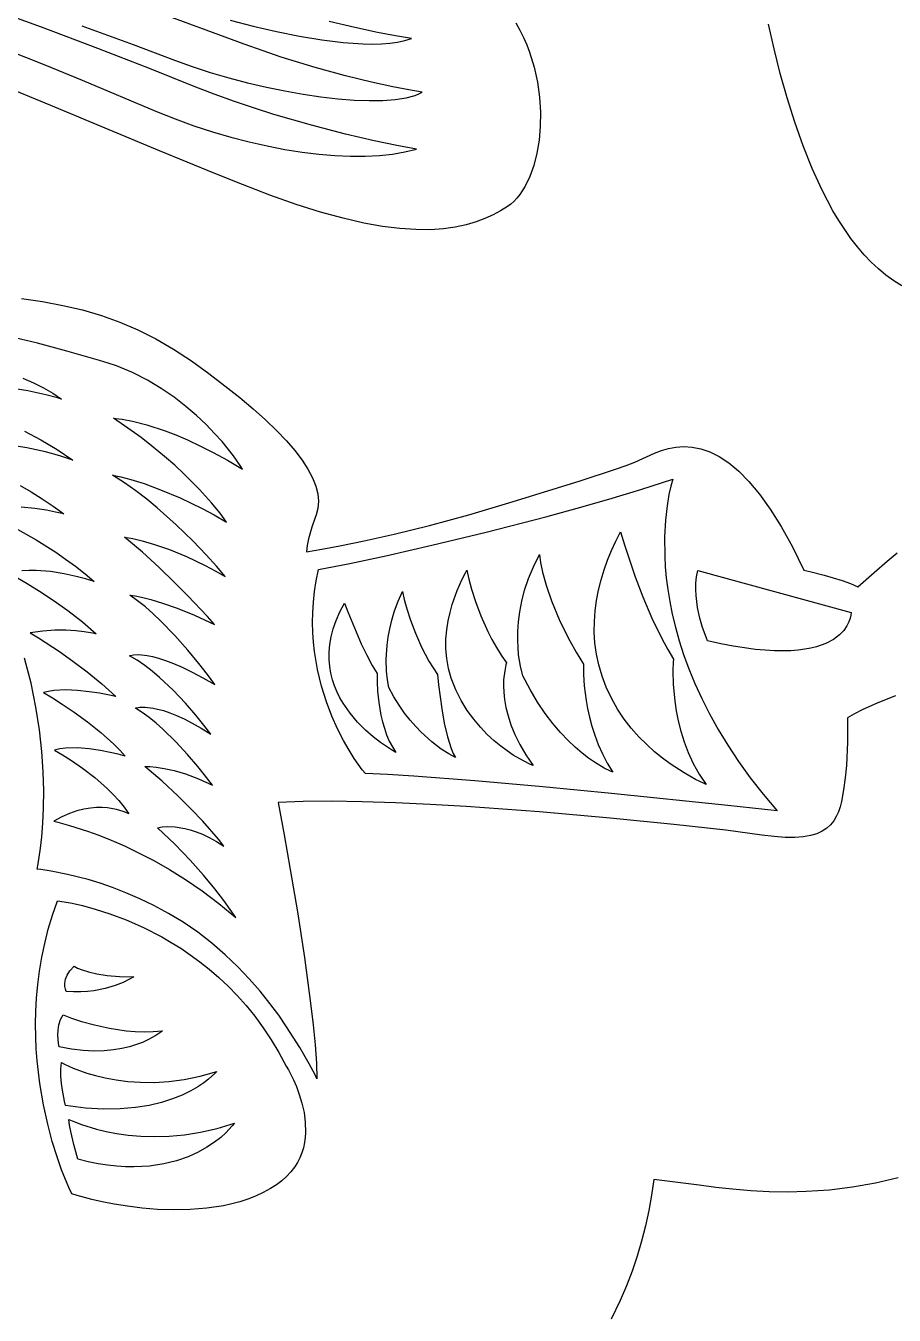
# Model space of a CAD drawing. Extents: x 0 to 500, y 0 to 300.
# Drawn here: x 127.7 to 164.3, y 186.4 to 240.6 of the extents above; entities that cross this region are included whole.
import ezdxf

# ---------------------------------------------------------------- set-up
doc = ezdxf.new("R2010")
doc.units = 0
doc.layers.add('Nível Padrão', color=18, linetype='CONTINUOUS')

msp = doc.modelspace()

# ---------------------------------------------------------------- linework, layer by layer
at = {"layer": 'Nível Padrão'}
for points in [[(126.906, 239.62), (128.531, 238.98), (130.108, 238.325), (133.226, 237.009), (134.013, 236.697), (134.8, 236.414), (135.583, 236.158), (136.36, 235.931), (137.128, 235.732), (137.884, 235.561), (138.625, 235.419), (139.349, 235.305), (140.052, 235.22), (140.732, 235.163), (141.385, 235.135), (142.01, 235.136), (142.602, 235.166), (143.159, 235.224), (143.679, 235.312), (144.158, 235.428), (143.33, 235.584), (142.387, 235.783), (141.172, 236.064), (139.746, 236.431), (138.169, 236.885), (137.343, 237.145), (136.502, 237.428), (135.654, 237.734), (134.806, 238.063), (132.933, 238.813), (130.761, 239.665), (128.385, 240.563), (125.903, 241.454)], [(130.091, 240.615), (132.251, 239.826), (133.986, 239.176), (134.727, 238.907), (135.492, 238.657), (136.272, 238.428), (137.06, 238.22), (137.849, 238.035), (138.631, 237.874), (139.398, 237.738), (140.143, 237.628), (140.859, 237.546), (141.537, 237.492), (142.17, 237.467), (142.751, 237.474), (143.272, 237.513), (143.726, 237.584), (144.104, 237.69), (144.263, 237.756), (144.4, 237.831), (143.837, 237.921), (143.169, 238.046), (142.275, 238.238), (141.179, 238.505), (139.904, 238.856), (138.476, 239.301), (137.711, 239.561), (136.917, 239.849), (133.029, 241.271)], [(148.342, 240.735), (148.509, 240.435), (148.661, 240.129), (148.796, 239.82), (148.917, 239.507), (149.114, 238.874), (149.255, 238.239), (149.342, 237.607), (149.38, 236.987), (149.37, 236.383), (149.318, 235.805), (149.224, 235.257), (149.094, 234.748), (148.929, 234.284), (148.733, 233.872), (148.509, 233.518), (148.388, 233.366), (148.261, 233.231), (148.129, 233.114), (147.991, 233.015), (147.701, 232.84), (147.386, 232.671), (147.043, 232.513), (146.666, 232.37), (146.251, 232.247), (145.795, 232.149), (145.293, 232.079), (144.741, 232.043), (144.134, 232.044), (143.468, 232.088), (142.739, 232.18), (141.942, 232.322), (141.074, 232.521), (140.13, 232.781), (139.105, 233.106), (137.996, 233.5), (136.84, 233.942), (135.678, 234.401), (133.352, 235.354), (128.782, 237.27), (126.591, 238.16)], [(136.324, 240.85), (137.294, 240.6), (138.271, 240.373), (139.237, 240.177), (140.178, 240.019), (141.078, 239.908), (141.92, 239.85), (142.315, 239.843), (142.69, 239.853), (143.042, 239.88), (143.37, 239.926), (143.672, 239.99), (143.946, 240.075), (143.277, 240.192), (142.527, 240.337), (141.576, 240.538), (140.483, 240.793)], [(164.573, 229.684), (164.233, 229.894), (163.905, 230.131), (163.588, 230.394), (163.283, 230.68), (162.989, 230.99), (162.706, 231.321), (162.433, 231.673), (162.171, 232.045), (161.919, 232.435), (161.678, 232.841), (161.445, 233.264), (161.223, 233.701), (160.805, 234.614), (160.422, 235.572), (160.072, 236.563), (159.753, 237.58), (159.463, 238.612), (159.2, 239.649), (158.962, 240.683)], [(127.545, 229.148), (128.438, 229.017), (129.293, 228.858), (130.115, 228.666), (130.911, 228.435), (131.686, 228.161), (132.447, 227.837), (133.199, 227.46), (133.947, 227.023), (134.699, 226.522), (135.428, 225.995), (136.105, 225.484), (136.728, 224.989), (137.298, 224.509), (137.815, 224.046), (138.279, 223.599), (138.689, 223.168), (139.045, 222.754), (139.348, 222.356), (139.596, 221.975), (139.79, 221.611), (139.929, 221.264), (140.014, 220.934), (140.044, 220.622), (140.019, 220.327), (139.939, 220.05), (139.882, 219.907), (139.754, 219.539), (139.618, 219.04), (139.567, 218.77), (139.538, 218.502), (140.178, 218.61), (140.942, 218.752), (141.967, 218.963), (143.229, 219.247), (144.704, 219.61), (146.365, 220.058), (148.189, 220.598), (151.053, 221.488), (152.534, 221.968), (152.977, 222.127), (153.339, 222.273), (154.178, 222.642), (154.46, 222.753), (154.76, 222.843), (155.076, 222.902), (155.409, 222.925), (155.757, 222.905), (156.121, 222.833), (156.498, 222.703), (156.89, 222.508), (157.296, 222.24), (157.714, 221.892), (158.144, 221.458), (158.586, 220.929), (159.038, 220.298), (159.502, 219.559), (159.975, 218.704), (160.457, 217.726), (160.707, 217.669), (161.314, 217.515), (162.06, 217.292), (162.418, 217.163), (162.729, 217.026), (163.408, 217.631), (163.955, 218.109), (164.372, 218.458)], [(127.376, 217.402), (127.788, 217.162), (128.303, 216.847), (128.887, 216.466), (129.503, 216.031), (130.116, 215.554), (130.691, 215.045), (130.457, 215.092), (130.188, 215.133), (129.837, 215.173), (129.419, 215.199), (128.949, 215.201), (128.444, 215.169), (127.916, 215.09), (128.266, 214.878), (129.15, 214.303), (129.713, 213.906), (130.316, 213.452), (130.927, 212.952), (131.514, 212.416), (131.188, 212.487), (130.831, 212.553), (130.39, 212.619), (129.901, 212.67), (129.397, 212.69), (128.912, 212.665), (128.688, 212.631), (128.481, 212.579), (128.857, 212.354), (129.266, 212.094), (129.769, 211.755), (130.324, 211.353), (130.893, 210.901), (131.433, 210.414), (131.681, 210.163), (131.906, 209.908), (131.609, 209.991), (131.279, 210.069), (130.866, 210.15), (130.396, 210.217), (129.899, 210.252), (129.402, 210.241), (129.162, 210.212), (128.932, 210.165), (129.28, 209.964), (129.657, 209.724), (130.12, 209.404), (130.63, 209.011), (131.15, 208.554), (131.402, 208.303), (131.642, 208.04), (131.865, 207.765), (132.068, 207.479), (132.006, 207.511), (131.829, 207.584), (131.546, 207.669), (131.169, 207.733), (130.947, 207.748), (130.706, 207.747), (130.446, 207.725), (130.168, 207.678), (129.875, 207.603), (129.567, 207.496), (129.245, 207.353), (128.911, 207.171), (129.085, 207.131), (129.574, 207), (130.333, 206.756), (130.799, 206.585), (131.316, 206.378), (131.877, 206.133), (132.476, 205.847), (133.109, 205.517), (133.768, 205.141), (134.449, 204.716), (135.146, 204.24), (135.852, 203.709), (136.563, 203.123), (136.333, 203.456), (136.055, 203.837), (135.676, 204.327), (135.202, 204.901), (134.64, 205.537), (133.994, 206.208), (133.272, 206.891), (133.463, 206.933), (133.696, 206.951), (134.014, 206.938), (134.414, 206.872), (134.643, 206.811), (134.892, 206.729), (135.158, 206.622), (135.443, 206.488), (135.745, 206.323), (136.064, 206.126), (135.833, 206.413), (135.171, 207.171), (134.692, 207.678), (134.124, 208.244), (133.47, 208.85), (132.738, 209.477), (132.953, 209.47), (133.208, 209.446), (133.549, 209.393), (133.967, 209.302), (134.452, 209.162), (134.995, 208.962), (135.587, 208.692), (135.293, 209.072), (134.961, 209.48), (134.535, 209.974), (134.037, 210.511), (133.491, 211.045), (133.207, 211.297), (132.92, 211.532), (132.631, 211.745), (132.345, 211.929), (132.389, 211.942), (132.525, 211.963), (132.757, 211.967), (133.089, 211.929), (133.526, 211.822), (133.785, 211.735), (134.071, 211.621), (134.386, 211.477), (134.73, 211.301), (135.103, 211.087), (135.507, 210.835), (135.215, 211.218), (134.88, 211.631), (134.444, 212.132), (133.928, 212.676), (133.351, 213.221), (133.046, 213.479), (132.733, 213.721), (132.414, 213.94), (132.092, 214.132), (132.132, 214.147), (132.259, 214.175), (132.49, 214.184), (132.837, 214.146), (133.059, 214.099), (133.316, 214.029), (133.609, 213.933), (133.941, 213.806), (134.312, 213.644), (134.726, 213.445), (135.183, 213.204), (135.686, 212.917), (135.372, 213.342), (135.013, 213.802), (134.55, 214.364), (134.005, 214.979), (133.401, 215.601), (133.084, 215.899), (132.761, 216.181), (132.434, 216.44), (132.106, 216.671), (132.324, 216.644), (132.599, 216.591), (132.985, 216.496), (133.484, 216.345), (134.097, 216.127), (134.826, 215.829), (135.67, 215.438), (135.368, 215.777), (134.549, 216.648), (133.986, 217.215), (133.344, 217.835), (132.639, 218.478), (131.887, 219.12), (132.228, 219.055), (132.626, 218.959), (133.15, 218.808), (133.779, 218.592), (134.495, 218.302), (135.278, 217.927), (135.689, 217.705), (136.109, 217.459), (135.748, 217.89), (135.322, 218.367), (134.753, 218.964), (134.059, 219.639), (133.254, 220.352), (132.816, 220.709), (132.356, 221.061), (131.877, 221.401), (131.381, 221.724), (131.727, 221.652), (132.143, 221.542), (132.705, 221.366), (133.401, 221.112), (134.219, 220.767), (135.148, 220.317), (135.65, 220.05), (136.176, 219.751), (135.9, 220.126), (135.546, 220.557), (135.042, 221.115), (134.383, 221.776), (133.994, 222.136), (133.563, 222.512), (133.091, 222.901), (132.577, 223.3), (132.021, 223.704), (131.421, 224.112), (131.511, 224.107), (131.778, 224.077), (132.218, 223.996), (132.826, 223.84), (133.597, 223.585), (134.043, 223.412), (134.528, 223.206), (135.052, 222.962), (135.614, 222.678), (136.213, 222.35), (136.849, 221.977), (136.752, 222.128), (136.463, 222.535), (135.983, 223.131), (135.673, 223.478), (135.316, 223.847), (134.913, 224.229), (134.464, 224.615), (133.97, 224.997), (133.43, 225.367), (132.845, 225.715), (132.216, 226.034), (131.543, 226.314), (131.189, 226.437), (130.825, 226.548), (129.45, 226.937), (128.217, 227.274), (127.031, 227.557)], [(127.601, 225.801), (128.05, 225.606), (128.474, 225.395), (128.871, 225.168), (129.237, 224.924), (129.064, 224.975), (128.576, 225.102), (127.82, 225.265), (126.842, 225.428)], [(127.675, 223.565), (128.367, 223.208), (129.049, 222.807), (129.714, 222.358), (129.168, 222.535), (128.554, 222.701), (127.775, 222.868), (127.338, 222.941)], [(127.488, 221.283), (127.952, 221.017), (128.418, 220.73), (128.879, 220.421), (129.33, 220.09), (128.985, 220.172), (128.599, 220.248), (128.108, 220.323), (127.543, 220.38)], [(127.393, 219.434), (128.166, 218.997), (128.99, 218.482), (129.407, 218.197), (129.82, 217.896), (130.223, 217.578), (130.612, 217.245), (130.248, 217.357), (129.846, 217.463), (129.342, 217.574), (128.771, 217.666), (128.168, 217.717), (127.866, 217.72), (127.568, 217.705)], [(164.301, 212.451), (163.558, 212.151), (162.9, 211.85), (162.578, 211.685), (162.29, 211.517), (162.296, 211.23), (162.291, 210.499), (162.245, 209.519), (162.195, 208.998), (162.124, 208.488), (162.032, 208.008), (161.975, 207.783), (161.905, 207.57), (161.818, 207.372), (161.711, 207.189), (161.58, 207.023), (161.421, 206.876), (161.23, 206.75), (161.004, 206.647), (160.737, 206.567), (160.428, 206.513), (160.071, 206.487), (159.664, 206.491), (159.202, 206.525), (158.681, 206.591), (157.173, 206.791), (154.983, 207.038), (152.306, 207.305), (149.333, 207.563), (146.258, 207.786), (144.743, 207.875), (143.274, 207.946), (141.876, 207.993), (140.573, 208.014), (139.39, 208.006), (138.35, 207.965), (138.599, 206.604), (138.856, 205.141), (139.151, 203.367), (139.448, 201.442), (139.709, 199.523), (139.815, 198.615), (139.898, 197.769), (139.953, 197.003), (139.977, 196.339), (139.896, 196.507), (139.655, 196.969), (139.257, 197.666), (138.702, 198.534), (138.366, 199.014), (137.993, 199.514), (137.581, 200.026), (137.132, 200.543), (136.645, 201.057), (136.121, 201.56), (135.56, 202.045), (134.962, 202.504), (134.345, 202.924), (133.729, 203.297), (133.12, 203.627), (132.522, 203.916), (131.941, 204.167), (131.383, 204.382), (130.853, 204.564), (130.356, 204.716), (129.482, 204.939), (128.805, 205.073), (128.368, 205.137), (128.213, 205.154), (128.258, 205.386), (128.355, 206.046), (128.406, 206.522), (128.449, 207.086), (128.478, 207.732), (128.485, 208.455), (128.463, 209.246), (128.406, 210.101), (128.306, 211.013), (128.156, 211.975), (127.95, 212.982), (127.68, 214.027)], [(164.423, 192.18), (163.468, 191.957), (162.503, 191.785), (161.531, 191.666), (160.552, 191.599), (159.777, 191.582), (159.001, 191.592), (158.226, 191.631), (157.453, 191.697), (156.753, 191.779), (156.057, 191.878), (154.139, 192.112), (154.047, 191.456), (153.931, 190.804), (153.791, 190.158), (153.627, 189.517), (153.439, 188.884), (153.228, 188.257), (152.993, 187.638), (152.735, 187.028), (152.355, 186.232)]]:
    msp.add_lwpolyline(points, dxfattribs=at)
for points in [[(142.013, 209.175), (141.882, 209.339), (141.546, 209.814), (141.328, 210.159), (141.091, 210.573), (140.846, 211.052), (140.603, 211.592), (140.373, 212.191), (140.167, 212.845), (139.996, 213.551), (139.871, 214.306), (139.828, 214.701), (139.801, 215.106), (139.791, 215.523), (139.798, 215.949), (139.825, 216.385), (139.873, 216.831), (139.943, 217.286), (140.036, 217.749), (141.362, 218.014), (142.872, 218.336), (144.814, 218.773), (147.091, 219.321), (149.603, 219.97), (150.917, 220.331), (152.253, 220.716), (153.598, 221.122), (154.941, 221.549), (154.86, 221.259), (154.782, 220.908), (154.702, 220.43), (154.634, 219.833), (154.595, 219.124), (154.602, 218.312), (154.627, 217.869), (154.669, 217.403), (154.731, 216.915), (154.814, 216.406), (154.92, 215.877), (155.051, 215.329), (155.21, 214.762), (155.398, 214.178), (155.618, 213.578), (155.871, 212.963), (156.159, 212.333), (156.484, 211.69), (156.849, 211.034), (157.255, 210.367), (157.705, 209.69), (158.2, 209.003), (158.742, 208.307), (159.333, 207.604), (157.261, 207.829), (152.364, 208.334), (149.474, 208.612), (146.621, 208.867), (144.051, 209.065), (142.95, 209.133), (142.013, 209.175)], [(152.745, 219.336), (152.908, 218.796), (153.102, 218.198), (153.364, 217.45), (153.688, 216.604), (154.067, 215.711), (154.496, 214.824), (154.727, 214.398), (154.969, 213.993), (154.958, 213.861), (154.945, 213.492), (154.957, 212.93), (155.021, 212.217), (155.081, 211.817), (155.164, 211.396), (155.274, 210.959), (155.415, 210.51), (155.588, 210.056), (155.799, 209.602), (156.05, 209.153), (156.345, 208.714), (156.226, 208.768), (155.901, 208.93), (155.418, 209.204), (154.828, 209.592), (154.507, 209.83), (154.178, 210.097), (153.845, 210.394), (153.517, 210.722), (153.197, 211.08), (152.894, 211.469), (152.612, 211.89), (152.358, 212.342), (152.142, 212.81), (151.967, 213.277), (151.831, 213.741), (151.732, 214.203), (151.669, 214.662), (151.64, 215.117), (151.642, 215.568), (151.673, 216.014), (151.732, 216.455), (151.816, 216.89), (151.924, 217.318), (152.053, 217.738), (152.202, 218.151), (152.368, 218.555), (152.55, 218.951), (152.745, 219.336)], [(149.337, 218.381), (149.383, 218.045), (149.467, 217.644), (149.614, 217.103), (149.843, 216.434), (150.169, 215.649), (150.375, 215.216), (150.612, 214.759), (150.882, 214.279), (151.187, 213.777), (151.19, 213.347), (151.221, 212.865), (151.297, 212.252), (151.357, 211.909), (151.436, 211.547), (151.535, 211.17), (151.658, 210.784), (151.805, 210.393), (151.98, 210.001), (152.185, 209.613), (152.422, 209.233), (152.325, 209.274), (152.056, 209.408), (151.646, 209.656), (151.399, 209.829), (151.13, 210.037), (150.841, 210.284), (150.538, 210.572), (150.224, 210.902), (149.903, 211.278), (149.58, 211.702), (149.258, 212.177), (148.942, 212.704), (148.635, 213.287), (148.603, 213.393), (148.532, 213.696), (148.459, 214.172), (148.432, 214.469), (148.419, 214.801), (148.424, 215.165), (148.451, 215.558), (148.505, 215.978), (148.59, 216.422), (148.711, 216.888), (148.873, 217.371), (149.08, 217.869), (149.337, 218.381)], [(146.281, 217.723), (146.367, 217.352), (146.481, 216.936), (146.649, 216.409), (146.875, 215.803), (147.164, 215.15), (147.334, 214.815), (147.521, 214.481), (147.726, 214.151), (147.95, 213.829), (147.924, 213.745), (147.871, 213.5), (147.828, 213.112), (147.822, 212.868), (147.833, 212.593), (147.865, 212.289), (147.923, 211.959), (148.011, 211.604), (148.134, 211.225), (148.297, 210.825), (148.505, 210.405), (148.762, 209.968), (149.073, 209.515), (148.964, 209.561), (148.668, 209.705), (148.234, 209.957), (147.979, 210.127), (147.707, 210.327), (147.424, 210.559), (147.136, 210.825), (146.848, 211.125), (146.567, 211.461), (146.298, 211.833), (146.048, 212.244), (145.822, 212.694), (145.627, 213.185), (145.507, 213.6), (145.433, 214.015), (145.4, 214.425), (145.403, 214.827), (145.436, 215.217), (145.494, 215.592), (145.572, 215.949), (145.664, 216.283), (145.87, 216.87), (146.07, 217.325), (146.221, 217.619), (146.281, 217.723)], [(156.408, 214.753), (156.297, 215.018), (156.19, 215.319), (156.077, 215.706), (155.979, 216.159), (155.919, 216.659), (155.91, 216.92), (155.917, 217.184), (155.945, 217.451), (155.995, 217.717), (162.441, 215.944), (162.431, 215.835), (162.404, 215.713), (162.352, 215.559), (162.264, 215.383), (162.132, 215.194), (161.947, 215.003), (161.7, 214.819), (161.381, 214.651), (160.983, 214.509), (160.751, 214.451), (160.496, 214.403), (160.216, 214.367), (159.91, 214.343), (159.578, 214.333), (159.217, 214.338), (158.828, 214.36), (158.409, 214.398), (157.958, 214.456), (157.475, 214.534), (156.959, 214.632), (156.408, 214.753)], [(141.13, 216.341), (141.271, 215.98), (141.621, 215.133), (141.84, 214.637), (142.069, 214.151), (142.297, 213.72), (142.507, 213.387), (142.509, 213.033), (142.529, 212.646), (142.578, 212.167), (142.668, 211.632), (142.732, 211.356), (142.81, 211.079), (142.905, 210.807), (143.017, 210.544), (143.148, 210.295), (143.3, 210.064), (143.114, 210.17), (142.643, 210.485), (142.341, 210.718), (142.017, 211), (141.686, 211.331), (141.366, 211.709), (141.073, 212.134), (140.941, 212.364), (140.822, 212.605), (140.718, 212.858), (140.63, 213.121), (140.562, 213.395), (140.514, 213.681), (140.49, 213.977), (140.49, 214.283), (140.517, 214.601), (140.574, 214.928), (140.661, 215.266), (140.782, 215.614), (140.937, 215.973), (141.13, 216.341)], [(143.567, 216.832), (143.651, 216.489), (143.758, 216.107), (143.913, 215.626), (144.118, 215.078), (144.374, 214.495), (144.684, 213.907), (144.86, 213.621), (145.051, 213.346), (145.094, 212.91), (145.229, 211.893), (145.333, 211.301), (145.462, 210.727), (145.618, 210.224), (145.707, 210.016), (145.802, 209.846), (145.516, 210.003), (145.2, 210.209), (144.806, 210.51), (144.361, 210.912), (144.128, 211.154), (143.893, 211.423), (143.659, 211.721), (143.43, 212.049), (143.208, 212.408), (142.999, 212.798), (142.941, 213.114), (142.905, 213.486), (142.893, 213.978), (142.931, 214.575), (142.975, 214.907), (143.04, 215.26), (143.129, 215.631), (143.244, 216.018), (143.389, 216.419), (143.567, 216.832)], [(129.661, 191.503), (129.538, 191.769), (129.235, 192.523), (129.045, 193.065), (128.847, 193.705), (128.653, 194.437), (128.474, 195.251), (128.322, 196.142), (128.211, 197.1), (128.173, 197.602), (128.151, 198.117), (128.144, 198.646), (128.155, 199.187), (128.186, 199.74), (128.236, 200.302), (128.309, 200.873), (128.406, 201.453), (128.527, 202.039), (128.675, 202.632), (128.852, 203.23), (129.058, 203.832), (129.342, 203.79), (129.676, 203.727), (130.118, 203.626), (130.654, 203.48), (131.27, 203.283), (131.952, 203.026), (132.686, 202.703), (133.456, 202.306), (133.851, 202.078), (134.249, 201.829), (134.65, 201.557), (135.051, 201.264), (135.45, 200.946), (135.846, 200.604), (136.238, 200.236), (136.622, 199.842), (136.998, 199.42), (137.363, 198.97), (137.716, 198.492), (138.055, 197.983), (138.379, 197.443), (138.685, 196.872), (138.774, 196.719), (138.986, 196.303), (139.111, 196.015), (139.234, 195.685), (139.345, 195.319), (139.433, 194.926), (139.487, 194.514), (139.497, 194.089), (139.482, 193.875), (139.451, 193.661), (139.404, 193.448), (139.34, 193.236), (139.256, 193.027), (139.152, 192.823), (139.025, 192.622), (138.876, 192.428), (138.702, 192.24), (138.503, 192.06), (138.276, 191.889), (138.02, 191.727), (137.711, 191.561), (137.393, 191.415), (137.065, 191.287), (136.731, 191.178), (136.391, 191.085), (136.046, 191.008), (135.347, 190.899), (134.646, 190.842), (133.951, 190.83), (133.275, 190.855), (132.626, 190.91), (132.014, 190.987), (131.452, 191.078), (130.947, 191.176), (130.512, 191.274), (129.887, 191.436), (129.661, 191.503)], [(132.271, 200.634), (132.067, 200.515), (131.821, 200.396), (131.488, 200.265), (131.076, 200.142), (130.59, 200.046), (130.322, 200.014), (130.039, 199.997), (129.74, 199.997), (129.428, 200.017), (129.398, 200.114), (129.379, 200.224), (129.376, 200.364), (129.4, 200.526), (129.464, 200.704), (129.581, 200.889), (129.763, 201.073), (129.911, 201), (130.099, 200.926), (130.367, 200.843), (130.715, 200.76), (131.148, 200.69), (131.665, 200.644), (132.271, 200.634)], [(133.477, 198.359), (133.408, 198.303), (133.202, 198.162), (132.86, 197.975), (132.638, 197.876), (132.383, 197.779), (132.093, 197.691), (131.77, 197.615), (131.413, 197.556), (131.023, 197.519), (130.599, 197.509), (130.142, 197.532), (129.652, 197.59), (129.129, 197.691), (129.105, 197.829), (129.079, 198.172), (129.087, 198.386), (129.12, 198.61), (129.187, 198.83), (129.296, 199.033), (129.66, 198.895), (130.076, 198.759), (130.615, 198.609), (131.25, 198.47), (131.956, 198.366), (132.327, 198.335), (132.707, 198.321), (133.091, 198.328), (133.477, 198.359)], [(135.761, 196.654), (135.677, 196.562), (135.417, 196.326), (135.216, 196.173), (134.966, 196.006), (134.666, 195.833), (134.313, 195.661), (133.906, 195.498), (133.444, 195.35), (132.924, 195.227), (132.345, 195.134), (131.705, 195.08), (131.003, 195.071), (130.237, 195.116), (129.406, 195.222), (129.361, 195.405), (129.272, 195.861), (129.232, 196.147), (129.206, 196.449), (129.204, 196.747), (129.233, 197.025), (129.358, 196.959), (129.718, 196.795), (130.295, 196.584), (130.658, 196.478), (131.069, 196.379), (131.525, 196.295), (132.022, 196.232), (132.56, 196.196), (133.135, 196.194), (133.745, 196.233), (134.387, 196.318), (135.06, 196.456), (135.761, 196.654)], [(129.917, 192.958), (129.747, 193.575), (129.619, 194.123), (129.57, 194.392), (129.54, 194.632), (129.678, 194.57), (130.076, 194.418), (130.709, 194.226), (131.105, 194.132), (131.55, 194.048), (132.042, 193.979), (132.576, 193.932), (133.15, 193.914), (133.761, 193.932), (134.405, 193.991), (135.079, 194.098), (135.78, 194.259), (136.505, 194.481), (136.416, 194.365), (136.14, 194.07), (135.928, 193.879), (135.665, 193.674), (135.35, 193.463), (134.981, 193.257), (134.557, 193.066), (134.076, 192.898), (133.537, 192.765), (132.938, 192.676), (132.616, 192.651), (132.278, 192.641), (131.925, 192.647), (131.555, 192.67), (131.17, 192.711), (130.769, 192.772), (130.351, 192.854), (129.917, 192.958)]]:
    msp.add_lwpolyline(points, close=True, dxfattribs=at)

doc.saveas('drawing.dxf')
